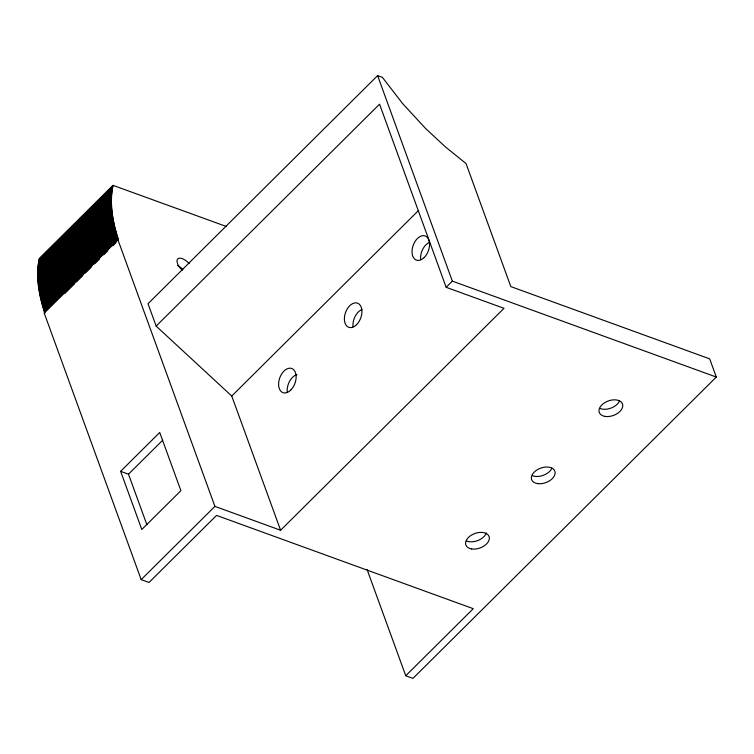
<?xml version="1.0" encoding="UTF-8"?>
<svg xmlns="http://www.w3.org/2000/svg" width="754" height="754" viewBox="0 0 754 754"><rect width="100%" height="100%" fill="white"/><g stroke="black" fill="none" stroke-linecap="round" stroke-linejoin="round"><path stroke-width="1.13" d="M113.034 185.361C109.123 203.627 112.846 222.571 118.567 240.045L117.935 239.81L44.213 313.051L44.854 313.278C39.133 295.804 35.41 276.869 39.321 258.594L113.034 185.361L226.426 226.511M446.161 287.302L504.002 308.32L280.601 530.25L231.751 396.038L156.153 326.105L379.554 104.175L446.161 287.302L452.353 281.129L716.3 377.047L412.975 678.383L405.746 675.754L367.151 569.704M39.246 258.905L112.968 185.673M39.067 259.753L112.789 186.511M38.897 260.601L112.619 187.369M38.746 261.468L112.459 188.227M38.595 262.335L112.318 189.094M38.463 263.212L112.186 189.98M38.341 264.098L112.054 190.856M38.228 264.993L111.95 191.752M38.124 265.889L111.846 192.656M38.03 266.803L111.752 193.561M37.954 267.717L111.677 194.475M37.889 268.641L111.601 195.399M37.823 269.574L111.545 196.332M37.775 270.507L111.498 197.275M37.747 271.459L111.46 198.217M37.719 272.411L111.441 199.169M37.7 273.372L111.422 200.13M37.7 274.333L111.422 201.101M37.709 275.314L111.432 202.072M37.728 276.294L111.451 203.052M37.757 277.284L111.479 204.042M37.794 278.283L111.517 205.041M37.851 279.282L111.573 206.04M37.907 280.29L111.63 207.048M37.983 281.308L111.705 208.066M38.068 282.326L111.79 209.094M38.162 283.353L111.884 210.121M38.275 284.39L111.988 211.158M38.388 285.436L112.11 212.194M38.52 286.482L112.242 213.241M38.661 287.538L112.374 214.296M38.812 288.594L112.525 215.352M38.972 289.659L112.685 216.426M39.142 290.733L112.864 217.491M39.321 291.807L113.043 218.575M39.519 292.891L113.241 219.659M39.726 293.985L113.439 220.743M39.943 295.078L113.656 221.836M40.169 296.171L113.882 222.939M40.405 297.283L114.127 224.042M40.65 298.396L114.372 225.154M40.914 299.508L114.627 226.266M41.178 300.629L114.9 227.388M41.461 301.751L115.183 228.519M41.753 302.891L115.475 229.65M42.054 304.022L115.777 230.79M42.365 305.163L116.088 231.93M42.686 306.312L116.408 233.071M43.025 307.462L116.738 234.221M43.364 308.612L117.087 235.38M43.723 309.771L117.445 236.539M44.09 310.94L117.803 237.698M44.467 312.109L118.18 238.867M64.731 293.532L74.665 283.655M76.324 282.005L82.949 275.427M85.438 272.957L91.234 267.199M94.552 263.909L99.519 258.971M103.656 254.852L107.803 250.743M112.77 245.804L116.088 242.505M716.3 377.047L709.684 358.857L510.816 286.595L466.038 163.561L445.256 146.776L425.605 128.5L402.504 103.43L382.401 77.36L377.613 75.617L148.01 303.721L156.153 326.105M120.621 471.325L159.725 432.494L180.903 490.675L141.799 529.506L120.621 471.325L128.491 474.181L146.87 524.69M128.491 474.181L162.6 440.308M231.751 396.038L418.47 210.536M44.213 313.051L141.168 579.609L214.918 506.386L280.601 530.25M405.746 675.754L473.258 608.685L216.539 515.397L149.028 582.465L141.168 579.609M377.613 75.617L452.353 281.129M117.935 239.81L214.918 506.386M182.261 270.281A10.386 4.844 45.2 0 1 177.774 258.886A10.386 4.844 45.2 0 1 189.169 263.542M177.52 265.427A10.386 4.844 45.2 0 1 182.845 269.574M287.236 392.127A12.856 8.077 -70 0 1 296.972 374.644M551.928 468.149A12.366 7.7 -20 0 1 532.494 475.699M486.349 532.993A12.366 7.7 -20 0 1 466.481 540.948M619.515 401.071A12.366 7.7 -20 0 1 600.014 408.451M353.023 326.784A12.856 8.077 -70 0 1 361.995 309.536M420.657 259.583A12.856 8.077 -70 0 1 429.629 242.336M290.808 390.025A12.856 8.077 -70 0 0 292.637 368.904A12.856 8.077 -70 0 0 278.66 382.787A12.856 8.077 -70 0 0 290.808 390.025M605.17 416.415A12.366 7.7 -20 0 0 622.776 405.473A12.366 7.7 -20 0 0 604.661 402.693A12.366 7.7 -20 0 0 605.17 416.415M537.677 483.634A12.366 7.7 -20 0 0 555.133 472.56A12.366 7.7 -20 0 0 536.876 469.987A12.366 7.7 -20 0 0 537.677 483.634M471.618 548.94A12.366 7.7 -20 0 0 489.365 538.12A12.366 7.7 -20 0 0 471.373 535.161A12.366 7.7 -20 0 0 471.618 548.94M356.585 324.682A12.856 8.077 -70 0 0 358.414 303.56A12.856 8.077 -70 0 0 344.437 317.434A12.856 8.077 -70 0 0 356.585 324.682M424.229 257.482A12.856 8.077 -70 0 0 426.048 236.36A12.856 8.077 -70 0 0 412.08 250.243A12.856 8.077 -70 0 0 424.229 257.482"/></g></svg>
